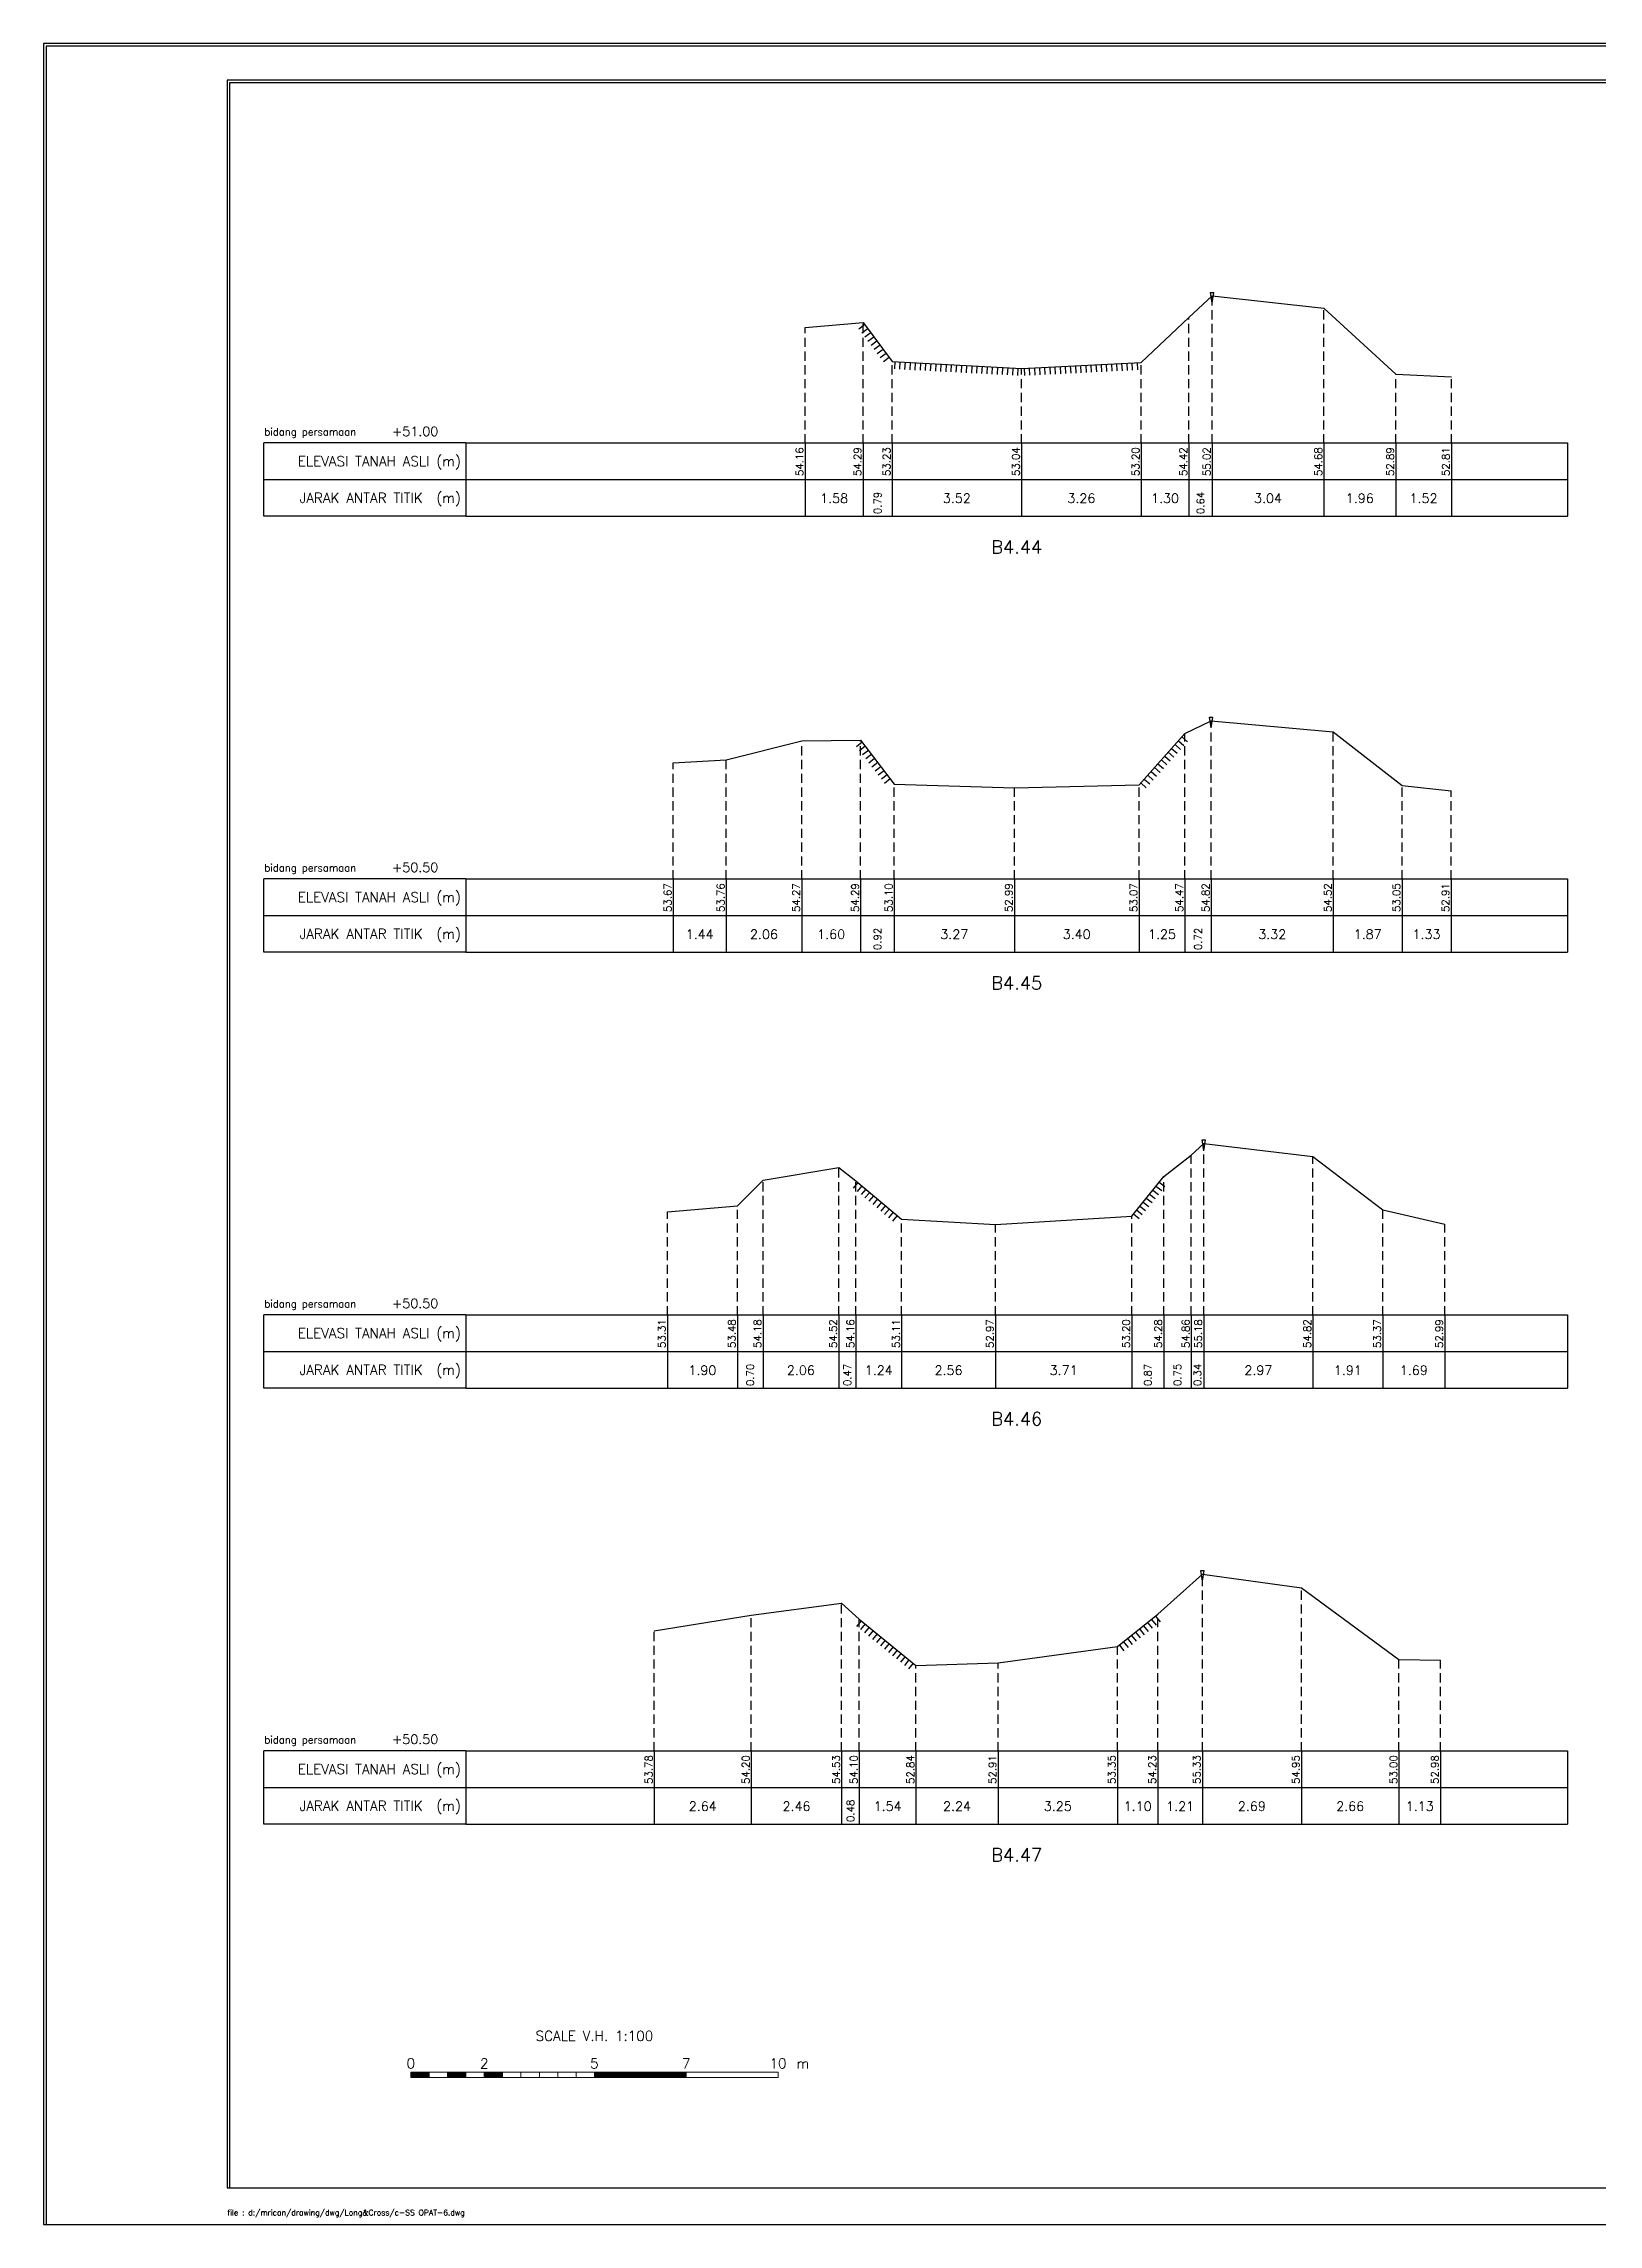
# Model space of a CAD drawing. Header units: inches. Extents: x -11 to 3175, y -842 to -783.
# Drawn here: x 425 to 467.3, y -842 to -782.6 of the extents above; entities that cross this region are included whole.
import ezdxf
from ezdxf.enums import TextEntityAlignment as Align

# ---------------------------------------------------------------- set-up
doc = ezdxf.new("R2010")
doc.units = ezdxf.units.IN
doc.header["$MEASUREMENT"] = 0
doc.linetypes.add('DASHED2', pattern=[0.375, 0.25, -0.125])
doc.layers.add('KOP', color=7, linetype='Continuous')
doc.layers.add('pelengkap', color=7, linetype='Continuous')
doc.styles.add('ARIAL', font='arial.ttf')
doc.styles.add('battang01', font='arial.ttf')
doc.styles.add('L100', font='simplex.shx', dxfattribs={"height": 0.254})
doc.styles.add('L140', font='simplex.shx', dxfattribs={"height": 0.356})
doc.styles.add('L60', font='simplex.shx', dxfattribs={"height": 0.152})
doc.styles.add('L80', font='simplex.shx', dxfattribs={"height": 0.203})
doc.styles.add('ROMANS-N', font='ROMANS.SHX', dxfattribs={"width": 0.8})
doc.styles.add('SONDU', font='arial.ttf')
doc.styles.get("Standard").update_dxf_attribs({"font": 'simplex.shx'})
doc.styles.add('STYLE1', font='arial.ttf', dxfattribs={"height": 0.2})

# ---------------------------------------------------------------- blocks, each defined once
blk = doc.blocks.new('kop')
at = {"layer": 'KOP'}
h = blk.add_hatch(color=3, dxfattribs=at)
h.paths.add_polyline_path([(609.87, 69.8), (591.81, 69.8), (591.81, 51.91), (609.87, 51.91)])
h.paths.add_polyline_path([(592.1, 52.25), (592.1, 69.5), (609.53, 69.5), (609.53, 52.25)], flags=16)
edge = h.paths.add_edge_path(flags=0)
edge.add_line((608.87, 52.91), (601.67, 52.91))
edge.add_ellipse((597.68, 52.92), major_axis=(2.82, 2.82), ratio=1, start_angle=314.84704, end_angle=495.15296)
edge.add_line((593.69, 52.91), (592.76, 52.91))
edge.add_line((592.76, 52.91), (592.76, 58.63))
edge.add_line((592.76, 58.63), (595.43, 58.63))
edge.add_ellipse((595.43, 63.37), major_axis=(-3.35, 3.35), ratio=1, start_angle=135, end_angle=315)
edge.add_line((595.43, 68.11), (595.43, 68.84))
edge.add_line((595.43, 68.84), (601.65, 68.84))
edge.add_line((601.65, 68.84), (601.65, 58.59))
edge.add_ellipse((604.86, 58.63), major_axis=(2.26, 2.26), ratio=1, start_angle=135.57378, end_angle=315)
edge.add_line((608.06, 58.63), (608.87, 58.63))
edge.add_line((608.87, 58.63), (608.87, 52.91))
h = blk.add_hatch(dxfattribs=at)
h.set_pattern_fill('ANSI31', color=21)
h.paths.add_polyline_path([(609.53, 69.5), (592.1, 69.5), (592.1, 52.25), (609.53, 52.25)])
edge = h.paths.add_edge_path(flags=16)
edge.add_line((608.06, 58.63), (608.87, 58.63))
edge.add_line((608.87, 58.63), (608.87, 52.91))
edge.add_line((608.87, 52.91), (601.67, 52.91))
edge.add_ellipse((597.68, 52.92), major_axis=(-2.82, 2.82), ratio=1, start_angle=224.84704, end_angle=405.15296)
edge.add_line((593.69, 52.91), (592.76, 52.91))
edge.add_line((592.76, 52.91), (592.76, 58.63))
edge.add_line((592.76, 58.63), (595.43, 58.63))
edge.add_ellipse((595.43, 63.37), major_axis=(-3.35, 3.35), ratio=1, start_angle=135, end_angle=315)
edge.add_line((595.43, 68.11), (595.43, 68.84))
edge.add_line((595.43, 68.84), (601.65, 68.84))
edge.add_line((601.65, 68.84), (601.65, 58.59))
edge.add_ellipse((604.86, 58.63), major_axis=(-2.26, 2.26), ratio=1, start_angle=45.57378, end_angle=225)
h = blk.add_hatch(color=3, dxfattribs=at)
edge = h.paths.add_edge_path()
edge.add_line((601.65, 68.84), (595.43, 68.84))
edge.add_line((595.43, 68.84), (595.43, 68.11))
edge.add_ellipse((595.43, 63.37), major_axis=(-3.35, 3.35), ratio=1, start_angle=135, end_angle=315, ccw=False)
edge.add_line((595.43, 58.63), (592.76, 58.63))
edge.add_line((592.76, 58.63), (592.76, 52.91))
edge.add_line((592.76, 52.91), (593.69, 52.91))
edge.add_ellipse((597.68, 52.92), major_axis=(-2.82, 2.82), ratio=1, start_angle=-135.15296, end_angle=45.15296, ccw=False)
edge.add_line((601.67, 52.91), (608.87, 52.91))
edge.add_line((608.87, 52.91), (608.87, 58.63))
edge.add_line((608.87, 58.63), (608.06, 58.63))
edge.add_ellipse((604.86, 58.63), major_axis=(2.26, 2.26), ratio=1, start_angle=134.42622, end_angle=315, ccw=False)
edge.add_line((601.65, 58.66), (601.65, 68.84))
h = blk.add_hatch(dxfattribs=at)
h.set_pattern_fill('ANSI31', color=41)
h.paths.add_polyline_path([(595.59, 25.44), (591.99, 25.44), (591.99, 22.12), (595.59, 22.12)])
h.paths.add_polyline_path([(594.83, 23.8), (595.49, 22.51), (594.95, 22.51), (594.37, 23.59), (594.37, 22.51), (593.85, 22.51), (593.85, 24.73), (593.24, 22.51), (592.84, 22.51), (592.12, 25.05), (592.67, 25.05), (593.03, 23.54), (593.41, 25.05), (594.37, 25.05), (594.37, 23.99), (594.89, 25.05), (595.46, 25.05)], flags=16)
at = {"color": 2}
blk.add_lwpolyline([(-49.29, -9.99), (790.69, -9.99), (790.69, 583.29), (-49.29, 583.29)], close=True, dxfattribs=at)
at = {"color": 6}
blk.add_lwpolyline([(0.65, 0), (780.7, 0), (780.7, 573.3), (0.65, 573.3)], close=True, dxfattribs=at)
at = {"layer": 'KOP', "color": 5}
for p, q in [((590.8, 70.96), (590.8, 29.98)), ((590.8, 70.96), (780.7, 70.96)), ((400.9, 29.98), (400.9, 0)), ((400.9, 29.98), (590.8, 29.98)), ((590.8, 29.98), (590.8, 0))]:
    blk.add_line(p, q, dxfattribs=at)
at = {"layer": 'KOP', "color": 3}
for p, q in [((591.81, 69.8), (609.87, 69.8)), ((591.81, 51.91), (591.81, 69.8)), ((592.1, 69.5), (609.53, 69.5)), ((592.1, 52.25), (592.1, 69.5)), ((595.43, 68.84), (595.43, 68.11)), ((595.43, 68.84), (601.65, 68.84)), ((601.65, 58.59), (601.65, 68.84)), ((609.53, 69.5), (609.53, 52.25)), ((609.87, 69.8), (609.87, 51.91)), ((592.76, 52.91), (592.76, 58.63)), ((595.43, 58.63), (592.76, 58.63)), ((608.87, 58.63), (608.06, 58.63)), ((608.87, 58.63), (608.87, 52.91)), ((609.87, 51.91), (591.81, 51.91)), ((609.53, 52.25), (592.1, 52.25)), ((593.69, 52.91), (592.76, 52.91)), ((608.87, 52.91), (601.67, 52.91)), ((720.73, 43.98), (780.7, 43.98)), ((720.73, 36.98), (780.7, 36.98)), ((415.9, 29.98), (415.9, 0)), ((430.89, 29.98), (430.89, 0)), ((545.83, 29.98), (545.83, 0)), ((560.82, 29.98), (560.82, 0)), ((575.81, 29.98), (575.81, 0)), ((655.77, 29.98), (655.77, 11.99)), ((675.76, 29.98), (675.76, 0)), ((705.74, 29.98), (705.74, 0)), ((400.9, 24.99), (590.8, 24.99)), ((655.77, 23.99), (720.73, 23.99)), ((720.73, 23.99), (780.7, 23.99)), ((400.9, 19.99), (590.8, 19.99)), ((655.77, 17.99), (720.73, 17.99)), ((720.73, 17.99), (780.7, 17.99)), ((740.72, 17.99), (740.72, 0)), ((400.9, 14.99), (590.8, 14.99)), ((590.8, 6), (720.73, 6))]:
    blk.add_line(p, q, dxfattribs=at)
at = {"layer": 'KOP', "color": 4}
for p, q in [((610.79, 70.96), (610.79, 50.97)), ((720.73, 70.96), (720.73, 0)), ((590.8, 50.97), (720.73, 50.97)), ((720.73, 50.97), (780.7, 50.97)), ((590.8, 29.98), (720.73, 29.98)), ((720.73, 29.98), (780.7, 29.98)), ((590.8, 11.99), (720.73, 11.99))]:
    blk.add_line(p, q, dxfattribs=at)
at = {"layer": 'KOP', "color": 41}
blk.add_line((595.59, 22.12), (591.99, 22.12), dxfattribs=at)
for points in [[(591.99, 25.44), (595.59, 25.44)], [(592.12, 25.05), (592.67, 25.05)], [(592.12, 25.05), (592.84, 22.51)], [(592.2, 25.44), (592.42, 25.44)], [(592.63, 25.44), (592.84, 25.44)], [(592.67, 25.05), (593.03, 23.54), (593.41, 25.05)], [(593.05, 25.44), (593.26, 25.44)], [(593.24, 22.51), (593.85, 24.73)], [(593.41, 25.05), (594.37, 25.05)], [(593.48, 25.44), (593.69, 25.44)], [(593.85, 22.51), (593.85, 24.73)], [(593.9, 25.44), (594.11, 25.44)], [(594.32, 25.44), (594.53, 25.44)], [(594.37, 25.05), (594.37, 23.99)], [(594.37, 23.99), (594.89, 25.05)], [(594.75, 25.44), (594.96, 25.44)], [(594.83, 23.8), (595.46, 25.05)], [(594.83, 23.8), (595.49, 22.51)], [(594.89, 25.05), (595.46, 25.05)], [(595.17, 25.44), (595.38, 25.44)], [(592.84, 22.51), (593.24, 22.51)], [(593.85, 22.51), (594.37, 22.51)], [(594.95, 22.51), (594.37, 23.59)], [(594.37, 23.59), (594.37, 22.51)], [(594.95, 22.51), (595.49, 22.51)]]:
    blk.add_lwpolyline(points, dxfattribs=at)
at = {"layer": 'KOP', "color": 42}
for points in [[(592.2, 29.11), (592.2, 25.44)], [(592.54, 29.11), (592.54, 25.44)], [(592.96, 29.11), (592.96, 25.44)], [(593.38, 29.11), (593.38, 25.44)], [(593.81, 29.11), (593.81, 25.44)], [(594.23, 29.11), (594.23, 25.44)], [(594.65, 29.11), (594.65, 25.44)], [(595.08, 29.11), (595.08, 25.44)], [(595.5, 29.11), (595.5, 25.44)]]:
    blk.add_lwpolyline(points, dxfattribs=at)
at = {"layer": 'KOP', "color": 3}
for centre, major_axis, start_param, end_param in [((595.43, 63.37), (-3.35, 3.35), 2.356194, 5.497787), ((597.68, 52.92), (-2.82, 2.82), 3.924321, 7.071253), ((604.86, 58.63), (-2.26, 2.26), 0.785398, 3.926991)]:
    blk.add_ellipse(centre, major_axis=major_axis, ratio=1, start_param=start_param, end_param=end_param, dxfattribs=at)
at = {"layer": 'KOP', "color": 5, "style": 'SONDU'}
for s, height, width, p, p2 in [('MINISTRY OF PUBLIC WORKS AND HOUSING', 3.4982, 0.971049, (612.49, 65.4), (715.58, 65.4)), ('DIRECTORATE GENERAL OF WATER RESOURCES', 2.7485, 1.100714, (612.33, 60.62), (715.42, 60.62)), ('DIRECTORATE OF IRRIGATION AND LOWLAND', 1.9989, 1.638753, (612.52, 56.15), (715.75, 56.15))]:
    blk.add_text(s, height=height, dxfattribs=dict(at, width=width)).set_placement(p, p2, align=Align.FIT)
at = {"layer": 'KOP', "color": 3, "style": 'ROMANS-N', "width": 1.832261}
blk.add_text('Jalan Pattimura No. 20 Kebayoran Baru, Jakarta Selatan', height=1.2493, dxfattribs=at).set_placement((612.79, 53.07), (715.58, 53.07), align=Align.FIT)
at = {"layer": 'KOP', "color": 5, "style": 'ARIAL'}
blk.add_text('Subject:', height=3.252, dxfattribs=at).set_placement((593.75, 45.87))
at = {"layer": 'KOP', "color": 3}
for s, height, style, p in [('Scheme', 1.999, 'battang01', (722.75, 46.66)), (':', 2, 'battang01', (740.37, 46.56)), ('D.I MRICAN', 1.999, 'battang01', (742.66, 46.66)), ('District', 1.999, 'battang01', (722.68, 39.97)), ('KEDIRI', 1.999, 'battang01', (742.66, 39.66)), (':', 2, 'battang01', (740.38, 39.87)), ('Province', 1.999, 'battang01', (722.75, 32.66)), (':', 2, 'battang01', (740.37, 32.57)), ('EAST JAVA', 1.999, 'battang01', (742.66, 32.66)), ('Prepared by', 1.9989, 'battang01', (657.14, 25.79)), ('No. of Sheet ', 1.9989, 'battang01', (722.52, 26.68)), (':', 2, 'battang01', (740.38, 25.62)), ('in joint venture with:', 1.2493, 'SONDU', (597.56, 21.07)), ('Checked by', 1.999, 'battang01', (657.14, 19.79)), ('Register', 1.999, 'battang01', (722.52, 20.02)), (':', 2, 'battang01', (740.36, 19.92)), ('Team Leader', 1.9989, 'battang01', (657.14, 13.79)), ('Yoo, Kang-Keun', 1.9989, 'battang01', (677.26, 13.79)), ('Date :', 1.999, 'battang01', (722.52, 13.49)), ('No. of Contract :', 1.9989, 'battang01', (743.52, 13.49)), ('No.', 2, 'STYLE1', (404.73, 6.99)), ('Date', 2, 'STYLE1', (417.78, 6.99)), ('Revised', 2, 'STYLE1', (483.04, 7.17)), ('Drawn', 2, 'STYLE1', (550.92, 7.18)), ('Checked', 2, 'STYLE1', (562.62, 7.11)), ('Approv.', 2, 'STYLE1', (578.86, 7.21)), ('Acknowledge by', 1.9989, 'battang01', (592.18, 7.8)), (':', 2, 'battang01', (612.76, 7.81)), ('Approved by', 1.9989, 'battang01', (592.18, 1.8)), (':', 2, 'battang01', (612.81, 1.77)), ('Directorate of Irrigations and Lowlands', 1.9989, 'battang01', (614.08, 1.59))]:
    blk.add_text(s, height=height, dxfattribs=dict(at, style=style)).set_placement(p)
at = {"layer": 'KOP', "color": 6, "style": 'SONDU'}
blk.add_text('PT. VIRAMA KARYA (Persero)', height=2.5809, dxfattribs=at).set_placement((597.36, 26.15))
at = {"layer": 'KOP', "color": 42, "style": 'SONDU'}
blk.add_text('VIRAMA', height=0.942, dxfattribs=at).set_placement((591.3, 21.04))
at = {"layer": 'KOP', "color": 4, "style": 'SONDU'}
for s, p in [('Korean Rural Community Corporation', (592.02, 18.86)), ('PT. Wiratman', (592.02, 16.86)), ('PT. Terasis Erojaya', (591.94, 12.59)), ('PT. Tuah Agung Anugrah', (592, 14.73))]:
    blk.add_text(s, height=1.4992, dxfattribs=at).set_placement(p)
at = {"layer": 'KOP', "color": 3, "insert": (719.86, 60.77), "char_height": 2.4987, "width": 61.4394, "attachment_point": 4, "style": 'SONDU'}
blk.add_mtext('\\pi1.9124;Project Preparation Consultant (PPC)\\P\\pi3.0493;Firm For Develompent of the Mrican \\P\\pi7.7731;Irrigation System In East Java', dxfattribs=at)
at = {"layer": 'KOP', "color": 2, "insert": (597.57, 24.25), "char_height": 0.9995, "width": 48.7181, "attachment_point": 1, "style": 'SONDU'}
blk.add_mtext('Jl. Hang Tuah Raya No.26, Kebayoran Baru Jakarta Selatan 12120 Indonesia', dxfattribs=at)
blk = doc.blocks.new('*X6')
at = {"color": 0}
for p, q in [((20000, 6250), (25000, 6250)), ((20000, 6200), (25000, 6200)), ((20000, 6150), (25000, 6150)), ((20000, 6100), (25000, 6100)), ((20000, 6050), (25000, 6050))]:
    blk.add_line(p, q, dxfattribs=at)
blk = doc.blocks.new('*X5')
at = {"color": 0}
for p, q in [((14000, 6250), (15000, 6250)), ((14000, 6200), (15000, 6200)), ((14000, 6150), (15000, 6150)), ((14000, 6100), (15000, 6100)), ((14000, 6050), (15000, 6050))]:
    blk.add_line(p, q, dxfattribs=at)
blk = doc.blocks.new('*X3')
at = {"color": 0}
for p, q in [((10000, 6250), (11000, 6250)), ((10000, 6200), (11000, 6200)), ((10000, 6150), (11000, 6150)), ((10000, 6100), (11000, 6100)), ((10000, 6050), (11000, 6050))]:
    blk.add_line(p, q, dxfattribs=at)
blk = doc.blocks.new('*X4')
at = {"color": 0}
for p, q in [((12000, 6250), (13000, 6250)), ((12000, 6200), (13000, 6200)), ((12000, 6150), (13000, 6150)), ((12000, 6100), (13000, 6100)), ((12000, 6050), (13000, 6050))]:
    blk.add_line(p, q, dxfattribs=at)
blk = doc.blocks.new('c100')
at = {"color": 2}
blk.add_lwpolyline([(-5, -1), (79.1, -1), (79.1, 58.4), (-5, 58.4)], close=True, dxfattribs=at)
at = {"color": 6}
blk.add_lwpolyline([(0, 0), (78.1, 0), (78.1, 57.4), (0, 57.4)], close=True, dxfattribs=at)
at = {"color": 3, "lineweight": 0}
for points in [[(5, 3), (5.5, 3), (5.5, 3.15), (5, 3.15)], [(5.5, 3), (6, 3), (6, 3.15), (5.5, 3.15)], [(6, 3), (6.5, 3), (6.5, 3.15), (6, 3.15)], [(6.5, 3), (7, 3), (7, 3.15), (6.5, 3.15)], [(7, 3), (7.5, 3), (7.5, 3.15), (7, 3.15)], [(7.5, 3), (8, 3), (8, 3.15), (7.5, 3.15)], [(8, 3), (8.5, 3), (8.5, 3.15), (8, 3.15)], [(8.5, 3), (9, 3), (9, 3.15), (8.5, 3.15)], [(9, 3), (9.5, 3), (9.5, 3.15), (9, 3.15)], [(9.5, 3), (10, 3), (10, 3.15), (9.5, 3.15)], [(10, 3), (12.5, 3), (12.5, 3.15), (10, 3.15)], [(12.5, 3), (15, 3), (15, 3.15), (12.5, 3.15)]]:
    blk.add_lwpolyline(points, close=True, dxfattribs=at)
at = {"color": 1, "lineweight": 0, "xscale": 0.0005, "yscale": 0.0005, "zscale": 0.0005}
for name in ['*X3', '*X4', '*X5', '*X6']:
    blk.add_blockref(name, (0, 0), dxfattribs=at)
at = {"color": 3}
for s, p in [('SCALE V.H. 1:100', (10, 4)), ('0', (5, 3.25)), ('2', (7, 3.25)), ('5', (10, 3.25)), ('7', (12.5, 3.25)), ('10', (15, 3.25))]:
    blk.add_text(s, height=0.27, dxfattribs=at).set_placement(p, align=Align.CENTER)
blk.add_text('m', height=0.27, dxfattribs=at).set_placement((15.5, 3.25))
blk = doc.blocks.new('das2')
at = {"color": 5, "linetype": 'Continuous'}
for q in [(0, 1), (17.75, 1)]:
    blk.add_line((2.75, 1), q, dxfattribs=at)
at = {"color": 3, "linetype": 'Continuous'}
for p, q in [((2.75, 1), (2.75, 0)), ((17.75, 1), (17.75, 0)), ((0, 0.5), (17.75, 0.5)), ((2.75, 0), (0, 0)), ((2.75, 0), (17.75, 0))]:
    blk.add_line(p, q, dxfattribs=at)
blk.add_lwpolyline([(0, 0), (0, 1)], dxfattribs=at)
blk.add_text('bidang persamaan', height=0.1, dxfattribs=at).set_placement((0.005, 1.1))
at = {"color": 5, "linetype": 'Continuous'}
for s, p in [('ELEVASI TANAH ASLI (m)', (2.683, 0.683)), ('JARAK ANTAR TITIK  (m)', (2.683, 0.183))]:
    blk.add_text(s, height=0.135, dxfattribs=at).set_placement(p, align=Align.RIGHT)
blk = doc.blocks.new('gbrpatok')
at = {"color": 2, "linetype": 'Continuous'}
for p, q in [((-0.00045, 0.00096), (0.00045, 0.00096)), ((0, -0.00196), (-0.00045, 0.00096)), ((0, -0.00196), (0.00045, 0.00096))]:
    blk.add_line(p, q, dxfattribs=at)

msp = doc.modelspace()

# ---------------------------------------------------------------- linework, layer by layer
at = {"color": 2, "linetype": 'Continuous', "lineweight": -3}
for p, q in [((456.189, -790.063), (456.826, -789.471)), ((456.826, -789.471), (459.865, -789.808)), ((459.865, -789.808), (461.822, -791.6)), ((445.739, -790.332), (447.317, -790.2)), ((447.317, -790.2), (448.109, -791.258)), ((454.89, -791.283), (456.189, -790.063)), ((448.109, -791.258), (451.631, -791.445)), ((451.631, -791.445), (454.89, -791.283)), ((461.822, -791.6), (463.338, -791.675)), ((456.08, -801.39), (456.798, -801.045)), ((456.798, -801.045), (460.122, -801.346)), ((443.589, -802.105), (445.646, -801.591)), ((445.646, -801.591), (447.249, -801.573)), ((447.249, -801.573), (448.165, -802.767)), ((454.834, -802.789), (456.08, -801.39)), ((460.122, -801.346), (461.995, -802.809)), ((442.146, -802.192), (443.589, -802.105)), ((448.165, -802.767), (451.436, -802.868)), ((451.436, -802.868), (454.834, -802.789)), ((461.995, -802.809), (463.329, -802.956)), ((456.254, -812.88), (456.596, -812.559)), ((456.596, -812.559), (459.565, -812.914)), ((455.506, -813.454), (456.254, -812.88)), ((459.565, -812.914), (461.471, -814.365)), ((443.892, -814.26), (444.593, -813.553)), ((444.593, -813.553), (446.653, -813.214)), ((446.653, -813.214), (447.122, -813.574)), ((447.122, -813.574), (448.366, -814.623)), ((454.634, -814.534), (455.506, -813.454)), ((441.988, -814.424), (443.892, -814.26)), ((461.471, -814.365), (463.16, -814.752)), ((448.366, -814.623), (450.922, -814.763)), ((450.922, -814.763), (454.634, -814.534)), ((455.344, -825.382), (456.557, -824.285)), ((456.557, -824.285), (459.252, -824.658)), ((459.252, -824.658), (461.911, -826.616)), ((441.63, -825.832), (444.272, -825.408)), ((444.272, -825.408), (446.733, -825.083)), ((446.733, -825.083), (447.213, -825.513)), ((447.213, -825.513), (448.757, -826.776)), ((454.243, -826.264), (455.344, -825.382)), ((448.757, -826.776), (450.993, -826.705)), ((450.993, -826.705), (454.243, -826.264)), ((461.911, -826.616), (463.04, -826.628))]:
    msp.add_line(p, q, dxfattribs=at)
at = {"color": 1, "linetype": 'DASHED2', "lineweight": -3}
for p, q in [((456.826, -793.487), (456.826, -789.471)), ((459.865, -793.487), (459.865, -789.808)), ((445.739, -793.487), (445.739, -790.332)), ((447.317, -793.487), (447.317, -790.2)), ((456.189, -793.487), (456.189, -790.063)), ((448.109, -793.487), (448.109, -791.258)), ((451.631, -793.487), (451.631, -791.445)), ((454.89, -793.487), (454.89, -791.283)), ((461.822, -793.487), (461.822, -791.6)), ((463.338, -793.487), (463.338, -791.675)), ((456.798, -805.362), (456.798, -801.045)), ((445.646, -805.362), (445.646, -801.591)), ((447.249, -805.362), (447.249, -801.573)), ((456.08, -805.362), (456.08, -801.39)), ((460.122, -805.362), (460.122, -801.346)), ((442.146, -805.362), (442.146, -802.192)), ((443.589, -805.362), (443.589, -802.105)), ((448.165, -805.362), (448.165, -802.767)), ((451.436, -805.362), (451.436, -802.868)), ((454.834, -805.362), (454.834, -802.789)), ((461.995, -805.362), (461.995, -802.809)), ((463.329, -805.362), (463.329, -802.956)), ((456.596, -817.237), (456.596, -812.559)), ((456.254, -817.237), (456.254, -812.88)), ((459.565, -817.237), (459.565, -812.914)), ((444.593, -817.237), (444.593, -813.553)), ((446.653, -817.237), (446.653, -813.214)), ((447.122, -817.237), (447.122, -813.574)), ((455.506, -817.237), (455.506, -813.454)), ((443.892, -817.237), (443.892, -814.26)), ((461.471, -817.237), (461.471, -814.365)), ((441.988, -817.237), (441.988, -814.424)), ((448.366, -817.237), (448.366, -814.623)), ((450.922, -817.237), (450.922, -814.763)), ((454.634, -817.237), (454.634, -814.534)), ((463.16, -817.237), (463.16, -814.752)), ((456.557, -829.112), (456.557, -824.285)), ((459.252, -829.112), (459.252, -824.658)), ((444.272, -829.112), (444.272, -825.408)), ((446.733, -829.112), (446.733, -825.083)), ((447.213, -829.112), (447.213, -825.513)), ((455.344, -829.112), (455.344, -825.382)), ((441.63, -829.112), (441.63, -825.832)), ((448.757, -829.112), (448.757, -826.776)), ((450.993, -829.112), (450.993, -826.705)), ((454.243, -829.112), (454.243, -826.264)), ((461.911, -829.112), (461.911, -826.616)), ((463.04, -829.112), (463.04, -826.628))]:
    msp.add_line(p, q, dxfattribs=at)
at = {"color": 1, "linetype": 'Continuous', "lineweight": -3}
for p, q in [((445.739, -793.487), (445.739, -795.487)), ((447.317, -793.487), (447.317, -795.487)), ((448.109, -793.487), (448.109, -795.487)), ((451.631, -793.487), (451.631, -795.487)), ((454.89, -793.487), (454.89, -795.487)), ((456.189, -793.487), (456.189, -795.487)), ((456.826, -793.487), (456.826, -795.487)), ((459.865, -793.487), (459.865, -795.487)), ((461.822, -793.487), (461.822, -795.487)), ((463.338, -793.487), (463.338, -795.487)), ((442.146, -805.362), (442.146, -807.362)), ((443.589, -805.362), (443.589, -807.362)), ((445.646, -805.362), (445.646, -807.362)), ((447.249, -805.362), (447.249, -807.362)), ((448.165, -805.362), (448.165, -807.362)), ((451.436, -805.362), (451.436, -807.362)), ((454.834, -805.362), (454.834, -807.362)), ((456.08, -805.362), (456.08, -807.362)), ((456.798, -805.362), (456.798, -807.362)), ((460.122, -805.362), (460.122, -807.362)), ((461.995, -805.362), (461.995, -807.362)), ((463.329, -805.362), (463.329, -807.362)), ((441.988, -817.237), (441.988, -819.237)), ((443.892, -817.237), (443.892, -819.237)), ((444.593, -817.237), (444.593, -819.237)), ((446.653, -817.237), (446.653, -819.237)), ((447.122, -817.237), (447.122, -819.237)), ((448.366, -817.237), (448.366, -819.237)), ((450.922, -817.237), (450.922, -819.237)), ((454.634, -817.237), (454.634, -819.237)), ((455.506, -817.237), (455.506, -819.237)), ((456.254, -817.237), (456.254, -819.237)), ((456.596, -817.237), (456.596, -819.237)), ((459.565, -817.237), (459.565, -819.237)), ((461.471, -817.237), (461.471, -819.237)), ((463.16, -817.237), (463.16, -819.237)), ((441.63, -829.112), (441.63, -831.112)), ((444.272, -829.112), (444.272, -831.112)), ((446.733, -829.112), (446.733, -831.112)), ((447.213, -829.112), (447.213, -831.112)), ((448.757, -829.112), (448.757, -831.112)), ((450.993, -829.112), (450.993, -831.112)), ((454.243, -829.112), (454.243, -831.112)), ((455.344, -829.112), (455.344, -831.112)), ((456.557, -829.112), (456.557, -831.112)), ((459.252, -829.112), (459.252, -831.112)), ((461.911, -829.112), (461.911, -831.112)), ((463.04, -829.112), (463.04, -831.112))]:
    msp.add_line(p, q, dxfattribs=at)
at = {"layer": 'pelengkap', "color": 1, "linetype": 'Continuous', "lineweight": -3}
for p, q in [((447.359, -790.256), (447.199, -790.376)), ((447.443, -790.368), (447.282, -790.488)), ((447.526, -790.48), (447.366, -790.6)), ((447.61, -790.592), (447.45, -790.712)), ((447.694, -790.704), (447.534, -790.824)), ((447.778, -790.816), (447.618, -790.936)), ((447.862, -790.928), (447.702, -791.048)), ((447.946, -791.04), (447.786, -791.16)), ((448.03, -791.152), (447.87, -791.272)), ((448.179, -791.262), (448.168, -791.461)), ((448.319, -791.269), (448.308, -791.469)), ((448.459, -791.277), (448.448, -791.476)), ((448.598, -791.284), (448.588, -791.484)), ((448.738, -791.291), (448.728, -791.491)), ((448.878, -791.299), (448.867, -791.499)), ((449.018, -791.306), (449.007, -791.506)), ((449.158, -791.314), (449.147, -791.513)), ((449.297, -791.321), (449.287, -791.521)), ((449.437, -791.329), (449.427, -791.528)), ((449.577, -791.336), (449.567, -791.536)), ((449.717, -791.343), (449.706, -791.543)), ((449.857, -791.351), (449.846, -791.551)), ((449.997, -791.358), (449.986, -791.558)), ((450.136, -791.366), (450.126, -791.565)), ((450.276, -791.373), (450.266, -791.573)), ((450.416, -791.38), (450.405, -791.58)), ((450.556, -791.388), (450.545, -791.588)), ((450.696, -791.395), (450.685, -791.595)), ((450.835, -791.403), (450.825, -791.602)), ((450.975, -791.41), (450.965, -791.61)), ((451.115, -791.418), (451.104, -791.617)), ((451.255, -791.425), (451.244, -791.625)), ((451.395, -791.432), (451.384, -791.632)), ((451.534, -791.44), (451.524, -791.64)), ((451.701, -791.442), (451.711, -791.641)), ((451.841, -791.435), (451.851, -791.634)), ((451.981, -791.428), (451.991, -791.627)), ((452.121, -791.421), (452.131, -791.62)), ((452.261, -791.414), (452.27, -791.613)), ((452.4, -791.407), (452.41, -791.607)), ((452.54, -791.4), (452.55, -791.6)), ((452.68, -791.393), (452.69, -791.593)), ((452.82, -791.386), (452.83, -791.586)), ((452.96, -791.379), (452.97, -791.579)), ((453.1, -791.372), (453.109, -791.572)), ((453.239, -791.365), (453.249, -791.565)), ((453.379, -791.358), (453.389, -791.558)), ((453.519, -791.351), (453.529, -791.551)), ((453.659, -791.344), (453.669, -791.544)), ((453.799, -791.337), (453.809, -791.537)), ((453.938, -791.33), (453.948, -791.53)), ((454.078, -791.323), (454.088, -791.523)), ((454.218, -791.316), (454.228, -791.516)), ((454.358, -791.309), (454.368, -791.509)), ((454.498, -791.303), (454.508, -791.502)), ((454.638, -791.296), (454.648, -791.495)), ((454.777, -791.289), (454.787, -791.488)), ((447.291, -801.629), (447.133, -801.75)), ((447.377, -801.74), (447.218, -801.861)), ((447.462, -801.851), (447.303, -801.972)), ((455.719, -801.796), (455.868, -801.929)), ((455.812, -801.691), (455.961, -801.824)), ((455.905, -801.587), (456.054, -801.72)), ((455.998, -801.482), (456.148, -801.615)), ((447.547, -801.962), (447.388, -802.083)), ((447.632, -802.073), (447.474, -802.195)), ((447.718, -802.184), (447.559, -802.306)), ((447.803, -802.295), (447.644, -802.417)), ((447.888, -802.406), (447.729, -802.528)), ((455.16, -802.423), (455.309, -802.556)), ((455.253, -802.319), (455.403, -802.452)), ((455.346, -802.214), (455.496, -802.347)), ((455.439, -802.109), (455.589, -802.242)), ((455.533, -802.005), (455.682, -802.138)), ((455.626, -801.9), (455.775, -802.033)), ((447.973, -802.517), (447.815, -802.639)), ((448.058, -802.628), (447.9, -802.75)), ((454.881, -802.737), (455.03, -802.87)), ((454.974, -802.632), (455.123, -802.765)), ((455.067, -802.528), (455.216, -802.661)), ((447.175, -813.619), (447.046, -813.772)), ((447.282, -813.709), (447.153, -813.862)), ((455.293, -813.717), (455.449, -813.843)), ((455.381, -813.608), (455.537, -813.734)), ((447.389, -813.8), (447.26, -813.952)), ((447.496, -813.89), (447.367, -814.043)), ((447.603, -813.98), (447.475, -814.133)), ((447.71, -814.07), (447.582, -814.223)), ((447.817, -814.161), (447.689, -814.313)), ((447.925, -814.251), (447.796, -814.404)), ((448.032, -814.341), (447.903, -814.494)), ((454.765, -814.37), (454.921, -814.496)), ((454.853, -814.262), (455.009, -814.387)), ((454.941, -814.153), (455.097, -814.278)), ((455.029, -814.044), (455.185, -814.169)), ((455.117, -813.935), (455.273, -814.06)), ((455.205, -813.826), (455.361, -813.951)), ((448.139, -814.431), (448.01, -814.584)), ((448.246, -814.522), (448.117, -814.674)), ((454.678, -814.479), (454.833, -814.605)), ((447.267, -825.557), (447.141, -825.712)), ((447.376, -825.646), (447.249, -825.801)), ((455.062, -825.607), (455.187, -825.764)), ((455.171, -825.52), (455.296, -825.676)), ((455.281, -825.432), (455.406, -825.589)), ((447.484, -825.734), (447.357, -825.889)), ((447.592, -825.823), (447.466, -825.978)), ((447.701, -825.912), (447.574, -826.067)), ((447.809, -826), (447.682, -826.155)), ((447.917, -826.089), (447.791, -826.244)), ((448.026, -826.178), (447.899, -826.333)), ((454.297, -826.22), (454.422, -826.376)), ((454.407, -826.133), (454.532, -826.289)), ((454.516, -826.045), (454.641, -826.201)), ((454.625, -825.958), (454.75, -826.114)), ((454.734, -825.87), (454.859, -826.026)), ((454.844, -825.782), (454.969, -825.939)), ((454.953, -825.695), (455.078, -825.851)), ((448.134, -826.266), (448.007, -826.421)), ((448.242, -826.355), (448.116, -826.51)), ((448.351, -826.444), (448.224, -826.599)), ((448.459, -826.532), (448.332, -826.687)), ((448.567, -826.621), (448.441, -826.776)), ((448.676, -826.71), (448.549, -826.864))]:
    msp.add_line(p, q, dxfattribs=at)

# ---------------------------------------------------------------- block references
at = {"color": 2, "linetype": 'Continuous', "lineweight": -3}
msp.add_blockref('c100', (430, -841), dxfattribs=at)
for name, p, xscale, yscale, zscale in [('kop', (430, -841), 0.1, 0.1, 0.1), ('das2', (431, -795.475), 2, 2, 2), ('das2', (431, -807.35), 2, 2, 2), ('das2', (431, -819.225), 2, 2, 2), ('das2', (431, -831.1), 2, 2, 2)]:
    msp.add_blockref(name, p, dxfattribs=dict(at, xscale=xscale, yscale=yscale, zscale=zscale))
at = {"color": 1, "linetype": 'Continuous', "lineweight": -3, "xscale": 100, "yscale": 100, "zscale": 100}
for p in [(456.826, -789.471), (456.798, -801.045), (456.596, -812.559), (456.557, -824.285)]:
    msp.add_blockref('gbrpatok', p, dxfattribs=at)

# ---------------------------------------------------------------- texts
at = {"color": 3, "linetype": 'Continuous', "lineweight": -3, "style": 'L100'}
for s, p in [('+51.00', (435.116, -793.29)), ('1.58', (446.528, -795.112)), ('3.52', (449.87, -795.112)), ('3.26', (453.261, -795.112)), ('1.30', (455.539, -795.112)), ('3.04', (458.345, -795.112)), ('1.96', (460.843, -795.112)), ('1.52', (462.58, -795.112)), ('+50.50', (435.116, -805.165)), ('1.44', (442.868, -806.987)), ('2.06', (444.618, -806.987)), ('1.60', (446.448, -806.987)), ('3.27', (449.8, -806.987)), ('3.40', (453.135, -806.987)), ('1.25', (455.457, -806.987)), ('3.32', (458.46, -806.987)), ('1.87', (461.058, -806.987)), ('1.33', (462.662, -806.987)), ('+50.50', (435.116, -817.04)), ('1.90', (442.94, -818.862)), ('2.06', (445.623, -818.862)), ('1.24', (447.744, -818.862)), ('2.56', (449.644, -818.862)), ('3.71', (452.778, -818.862)), ('2.97', (458.081, -818.862)), ('1.91', (460.518, -818.862)), ('1.69', (462.315, -818.862)), ('+50.50', (435.116, -828.915)), ('2.64', (442.951, -830.737)), ('2.46', (445.503, -830.737)), ('1.54', (447.985, -830.737)), ('2.24', (449.875, -830.737)), ('3.25', (452.618, -830.737)), ('1.10', (454.793, -830.737)), ('1.21', (455.951, -830.737)), ('2.69', (457.904, -830.737)), ('2.66', (460.581, -830.737)), ('1.13', (462.476, -830.737))]:
    msp.add_text(s, height=0.254, dxfattribs=at).set_placement(p, align=Align.CENTER)
at = {"color": 3, "linetype": 'Continuous', "lineweight": -3, "style": 'L80'}
for s, p in [('54.16', (445.689, -793.987)), ('54.29', (447.266, -793.987)), ('53.23', (448.059, -793.987)), ('53.04', (451.581, -793.987)), ('53.20', (454.84, -793.987)), ('54.42', (456.139, -793.987)), ('55.02', (456.776, -793.987)), ('54.68', (459.815, -793.987)), ('52.89', (461.772, -793.987)), ('52.81', (463.288, -793.987)), ('53.67', (442.096, -805.862)), ('53.76', (443.539, -805.862)), ('54.27', (445.596, -805.862)), ('54.29', (447.199, -805.862)), ('53.10', (448.115, -805.862)), ('52.99', (451.385, -805.862)), ('53.07', (454.784, -805.862)), ('54.47', (456.03, -805.862)), ('54.82', (456.748, -805.862)), ('54.52', (460.072, -805.862)), ('53.05', (461.944, -805.862)), ('52.91', (463.279, -805.862)), ('53.31', (441.937, -817.737)), ('53.48', (443.842, -817.737)), ('54.18', (444.543, -817.737)), ('54.52', (446.603, -817.737)), ('54.16', (447.072, -817.737)), ('53.11', (448.315, -817.737)), ('52.97', (450.872, -817.737)), ('53.20', (454.583, -817.737)), ('54.28', (455.455, -817.737)), ('54.86', (456.204, -817.737)), ('55.18', (456.546, -817.737)), ('54.82', (459.515, -817.737)), ('53.37', (461.421, -817.737)), ('52.99', (463.109, -817.737)), ('53.78', (441.58, -829.612)), ('54.20', (444.222, -829.612)), ('54.53', (446.683, -829.612)), ('54.10', (447.163, -829.612)), ('52.84', (448.706, -829.612)), ('52.91', (450.942, -829.612)), ('53.35', (454.192, -829.612)), ('54.23', (455.294, -829.612)), ('55.33', (456.507, -829.612)), ('54.95', (459.202, -829.612)), ('53.00', (461.861, -829.612)), ('52.98', (462.99, -829.612))]:
    msp.add_text(s, height=0.203, rotation=90, dxfattribs=at).set_placement(p, align=Align.CENTER)
for s, p in [('0.79', (447.713, -795.112)), ('0.64', (456.507, -795.112)), ('0.92', (447.707, -806.987)), ('0.72', (456.439, -806.987)), ('0.70', (444.243, -818.862)), ('0.47', (446.887, -818.862)), ('0.87', (455.07, -818.862)), ('0.75', (455.88, -818.862)), ('0.34', (456.425, -818.862)), ('0.48', (446.973, -830.737))]:
    msp.add_text(s, height=0.203, rotation=90, dxfattribs=at).set_placement(p, align=Align.MIDDLE_CENTER)
at = {"color": 4, "linetype": 'Continuous', "lineweight": -3, "style": 'L140'}
for s, p in [('B4.44', (451.5, -796.487)), ('B4.45', (451.5, -808.362)), ('B4.46', (451.5, -820.237)), ('B4.47', (451.5, -832.112))]:
    msp.add_text(s, height=0.356, dxfattribs=at).set_placement(p, align=Align.CENTER)
at = {"color": 2, "linetype": 'Continuous', "lineweight": -3, "style": 'L60'}
msp.add_text('file : d:/mrican/drawing/dwg/Long&Cross/c-SS OPAT-6.dwg', height=0.152, dxfattribs=at).set_placement((430, -841.8), align=Align.BOTTOM_LEFT)

doc.saveas('drawing.dxf')
